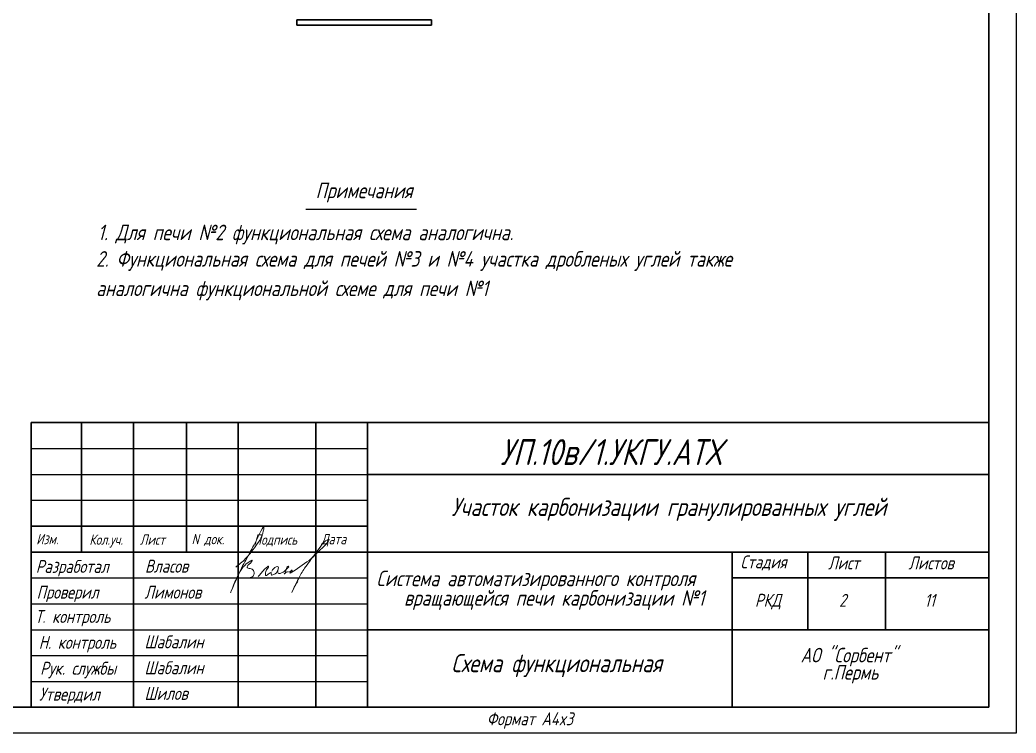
# Model space of a CAD drawing. Header units: millimetres. Extents: x 10 to 704, y -954 to -657.
# Drawn here: x 511.8 to 704.2, y -953.6 to -815.9 of the extents above; entities that cross this region are included whole.
import ezdxf

# ---------------------------------------------------------------- set-up
doc = ezdxf.new("R2010")
doc.units = ezdxf.units.MM
doc.layers.add('MAIN', color=7, linetype='Continuous', lineweight=50)
doc.layers.add('Текст', color=7, linetype='Continuous', lineweight=50)
doc.layers.add('проводка', color=184, linetype='Continuous')
doc.styles.get("Standard").update_dxf_attribs({"font": 'GOST_A.TTF', "oblique": 15})

# ---------------------------------------------------------------- blocks, each defined once
blk = doc.blocks.new('Власов')
at = {"layer": 'проводка', "lineweight": 18}
for points in [[(-0.58, 2.47), (1.27, 4.07), (2.73, 5.82), (3.82, 7.33), (4.64, 9.02), (4.84, 10.28), (4.04, 8.93), (3.16, 7.2), (1.39, 3.86), (0.52, 2.26), (-1.55, -2.37), (-0.72, -0.35), (0.34, 1.8), (1.73, 3.31), (2.62, 3.78), (2.31, 3.3), (1.91, 2.96), (1.61, 2.44), (2.21, 2.21), (2.85, 1.83), (2.99, 1.4), (2.77, 0.75), (2.36, 0.49), (2.18, 0.43), (2.07, 0.4), (1.98, 0.4)], [(3.73, 0.66), (4.37, 1.39), (4.91, 2.01), (5.22, 2.29), (5.78, 2.66), (5.59, 2.28), (5.16, 1.05), (5.19, 0.9), (5.7, 1.1), (6.25, 1.38), (6.27, 1.2), (6.3, 1.02), (7.02, 1.21), (7.63, 2.13), (7.63, 2.52), (6.76, 2.22), (6.42, 1.7)]]:
    blk.add_spline(points, degree=3, dxfattribs=at)
for points, knots in [([(9.73, 1.6), (9.73, 1.6), (10.28, 1.61), (10.33, 1.73), (10.3, 1.95), (10.1, 1.88), (9.94, 1.44), (9.82, 1.2), (10.65, 1.75), (14.06, 4.01), (14.83, 4.98), (18.2, 8.2), (16.58, 7.61), (15.42, 5.89), (12.84, 2.54), (12.14, 1.35), (11.17, -0.37), (10.2, -2.51), (10.72, -1.41), (10.96, -1), (11.17, -0.6), (11.31, -0.38), (11.4, -0.29)], [5.202172, 5.202172, 5.202172, 5.202172, 5.207482, 5.981017, 6.074049, 6.477149, 7.534813, 8.416864, 10.873297, 16.080912, 19.105162, 21.731982, 23.469351, 25.755203, 29.311429, 34.513333, 38.416271, 38.862024, 39.053994, 43.961574, 49.897464, 51.239132, 51.239132, 51.239132, 51.239132]), ([(7.53, 1.66), (7.5, 1.54), (7.54, 1.28), (8.01, 1.24), (8.83, 1.57), (9.1, 2.08), (9.9, 2.69), (9.43, 2.64), (9.3, 2.52), (9.14, 2.21), (9.04, 1.25), (8.71, 1.13), (8.92, 1.39), (9.3, 1.54), (9.6, 1.6)], [0, 0, 0, 0, 0.614094, 1.118723, 1.807789, 3.045572, 4.744461, 5.191863, 5.576495, 6.389957, 8.441618, 9.345517, 10.182193, 10.758393, 10.758393, 10.758393, 10.758393])]:
    blk.add_open_spline(points, degree=3, knots=knots, dxfattribs=at)

msp = doc.modelspace()

# ---------------------------------------------------------------- linework, layer by layer
for p, q in [((704.21, -656.61), (704.21, -953.61)), ((567.01, -852.49), (588.43, -852.49)), ((704.21, -953.61), (9.92, -953.61))]:
    msp.add_line(p, q)
at = {"lineweight": 30}
for p, q in [((698.98, -948.63), (698.98, -661.61)), ((591.3, -815.92), (565.3, -815.92)), ((565.3, -815.92), (565.3, -816.92)), ((591.3, -816.92), (565.3, -816.92)), ((591.3, -815.92), (591.3, -816.92))]:
    msp.add_line(p, q, dxfattribs=at)
at = {"color": 0, "linetype": 'ByBlock', "lineweight": 30}
for p, q in [((513.98, -893.66), (513.98, -948.61)), ((649.36, -948.61), (649.36, -918.66)), ((663.98, -933.66), (663.98, -918.66)), ((678.98, -933.66), (678.98, -918.66)), ((649.36, -923.66), (698.98, -923.66))]:
    msp.add_line(p, q, dxfattribs=at)
at = {"color": 0, "linetype": 'Continuous', "lineweight": 30}
for p, q in [((513.98, -893.66), (698.98, -893.66)), ((523.73, -893.66), (523.73, -918.66)), ((533.73, -893.66), (533.73, -948.66)), ((543.98, -893.66), (543.98, -918.66)), ((553.98, -893.66), (553.98, -948.66)), ((568.98, -893.66), (568.98, -948.66)), ((578.98, -893.66), (578.98, -948.66)), ((578.98, -903.66), (698.98, -903.66)), ((513.98, -913.66), (578.98, -913.66)), ((513.98, -918.66), (698.98, -918.66)), ((578.98, -933.66), (698.98, -933.66))]:
    msp.add_line(p, q, dxfattribs=at)
at = {"color": 0, "linetype": 'Continuous'}
for p, q in [((513.98, -898.66), (578.98, -898.66)), ((513.98, -903.66), (578.98, -903.66)), ((513.98, -908.66), (578.98, -908.66)), ((513.98, -923.66), (578.98, -923.66)), ((513.98, -928.66), (578.98, -928.66)), ((513.98, -928.66), (578.98, -928.66)), ((513.98, -933.66), (578.98, -933.66)), ((513.98, -938.66), (578.98, -938.66)), ((513.98, -943.66), (578.98, -943.66))]:
    msp.add_line(p, q, dxfattribs=at)
at = {"layer": 'MAIN', "color": 7, "linetype": 'Continuous', "lineweight": 30}
msp.add_line((17.91, -948.63), (698.98, -948.63), dxfattribs=at)

# ---------------------------------------------------------------- block references
at = {"color": 0, "lineweight": 15}
msp.add_blockref('Власов', (554.08, -924.06, -10), dxfattribs=at)

# ---------------------------------------------------------------- texts
at = {"linetype": 'Continuous', "oblique": 15}
for s, height, p in [('Примечания', 3, (568.93, -850.35)), (' 1. Для печи №2 функциональная схема аналогична.', 3, (525.32, -858.45)), ('2. Функциональная схема для печей №3 и №4 участка дробленых углей также ', 3, (526.55, -863.56)), ('аналогична функциональной схеме для печи №1', 3, (526.55, -869.24)), ('УП.10в/1.УКГУ.АТХ', 5, (604.6, -901.86)), ('Участок карбонизации гранулированных углей', 3.5, (595.17, -911.69)), ('Система автоматизированного контроля', 3, (580.67, -925.25)), ('вращающейся печи карбонизации №1', 3, (586, -929.02)), ('Схема функциональная', 3.5, (595.14, -941.86)), ('Формат A4x3', 2.5, (601.98, -952.11))]:
    msp.add_text(s, height=height, dxfattribs=at).set_placement(p)
at = {"color": 0, "linetype": 'Continuous', "oblique": 15}
for s, height, p in [('Изм.', 2, (514.98, -917.16)), ('N док.', 2, (544.98, -917.16)), ('Дата', 2, (569.98, -917.16)), ('Стадия', 2.5, (650.98, -921.82)), ('Лист', 2.5, (667.91, -922.01)), ('Листов ', 2.5, (683.43, -922.01)), ('Разработал', 2.5, (514.89, -922.69)), ('Власов', 2.5, (535.98, -922.64)), ('Проверил', 2.5, (515.05, -927.66)), ('Лимонов', 2.5, (535.88, -927.66)), ('Т. контроль', 2.5, (514.73, -932.35)), ('Н. контроль', 2.5, (515.46, -937.35)), ('Шабалин', 2.5, (535.88, -937.25)), ('АО "Сорбент"', 2.8, (662.6, -939.96)), ('Рук. службы', 2.5, (515.73, -942.35)), ('Шабалин', 2.5, (535.88, -942.25)), ('г.Пермь', 2.8, (666.84, -943.29)), ('Утвердил', 2.5, (515.54, -947.35)), ('Шилов', 2.5, (535.88, -947.21))]:
    msp.add_text(s, height=height, dxfattribs=at).set_placement(p)
at = {"color": 7, "oblique": 15}
for s, p in [('Кол.уч.', (525.23, -917.26)), ('Лист', (534.99, -917.26)), ('Подпись', (556.98, -917.26))]:
    msp.add_text(s, height=2, dxfattribs=at).set_placement(p)
at = {"layer": 'Текст', "lineweight": -3, "oblique": 15}
for s, p in [('РКД', (653.78, -929.23, 10)), ('2', (670.03, -929.23, 10)), ('11', (686.53, -929.23, 10))]:
    msp.add_text(s, height=2.5, dxfattribs=at).set_placement(p)

doc.saveas('drawing.dxf')
